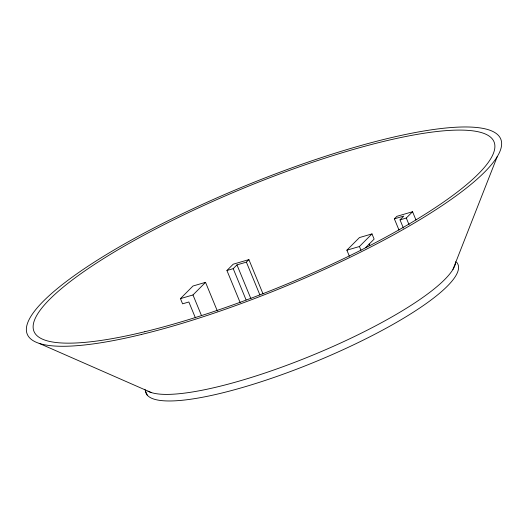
<?xml version="1.0" encoding="UTF-8"?>
<svg xmlns="http://www.w3.org/2000/svg" width="528" height="528" viewBox="0 0 528 528"><rect width="100%" height="100%" fill="white"/><g stroke="black" fill="none" stroke-linecap="round" stroke-linejoin="round"><path stroke-width="0.79" d="M452.938 269.452L497.218 156.677M195.406 317.856L188.859 301.99L182.582 303.824L180.437 298.624L192.991 286.011L205.531 282.341L217.364 311.032M180.437 298.624L192.984 294.954L205.531 282.341M240.128 302.511L226.928 270.501L233.211 264.198L248.893 259.611L263.03 293.911M226.928 270.501L233.211 268.66L236.973 264.884L246.385 262.132L248.893 259.611M349.371 256.225L346.883 250.186L359.436 237.58L371.983 233.911L374.128 239.118L365.567 247.705M346.883 250.186L359.429 246.51L371.983 233.911M399.01 230.089L394.37 218.836L396.878 216.322L412.566 211.728L415.965 219.978M403.418 228.116L400.019 219.859L403.788 216.084L394.37 218.836M400.019 219.859L406.289 218.024L412.566 211.728M39.211 343.385L151.107 392.489M406.289 218.024L409.075 224.776M369.105 243.976L369.725 245.487M359.429 246.51L360.961 250.226M246.385 262.132L259.888 294.908M236.973 264.884L250.886 298.637M233.211 268.66L246.088 299.911M192.984 294.954L201.386 315.335M144.837 389.288L147.246 395.135M456.661 262.291A168.749 35.66 -22.4 0 1 316.087 361.456A168.749 35.66 -22.4 0 1 145.398 390.845M455.822 261.664A168.749 35.66 -22.4 0 1 318.14 352.895A168.749 35.66 -22.4 0 1 147.926 391.169M144.837 331.716A248.787 52.576 -22.4 0 0 494.848 147.47A248.787 52.576 -22.4 0 0 152.315 230.69A248.787 52.576 -22.4 0 0 144.837 331.716M141.352 334.495A256.067 54.113 -22.4 0 0 501.6 144.863A256.067 54.113 -22.4 0 0 149.048 230.512A256.067 54.113 -22.4 0 0 141.352 334.495"/></g></svg>
